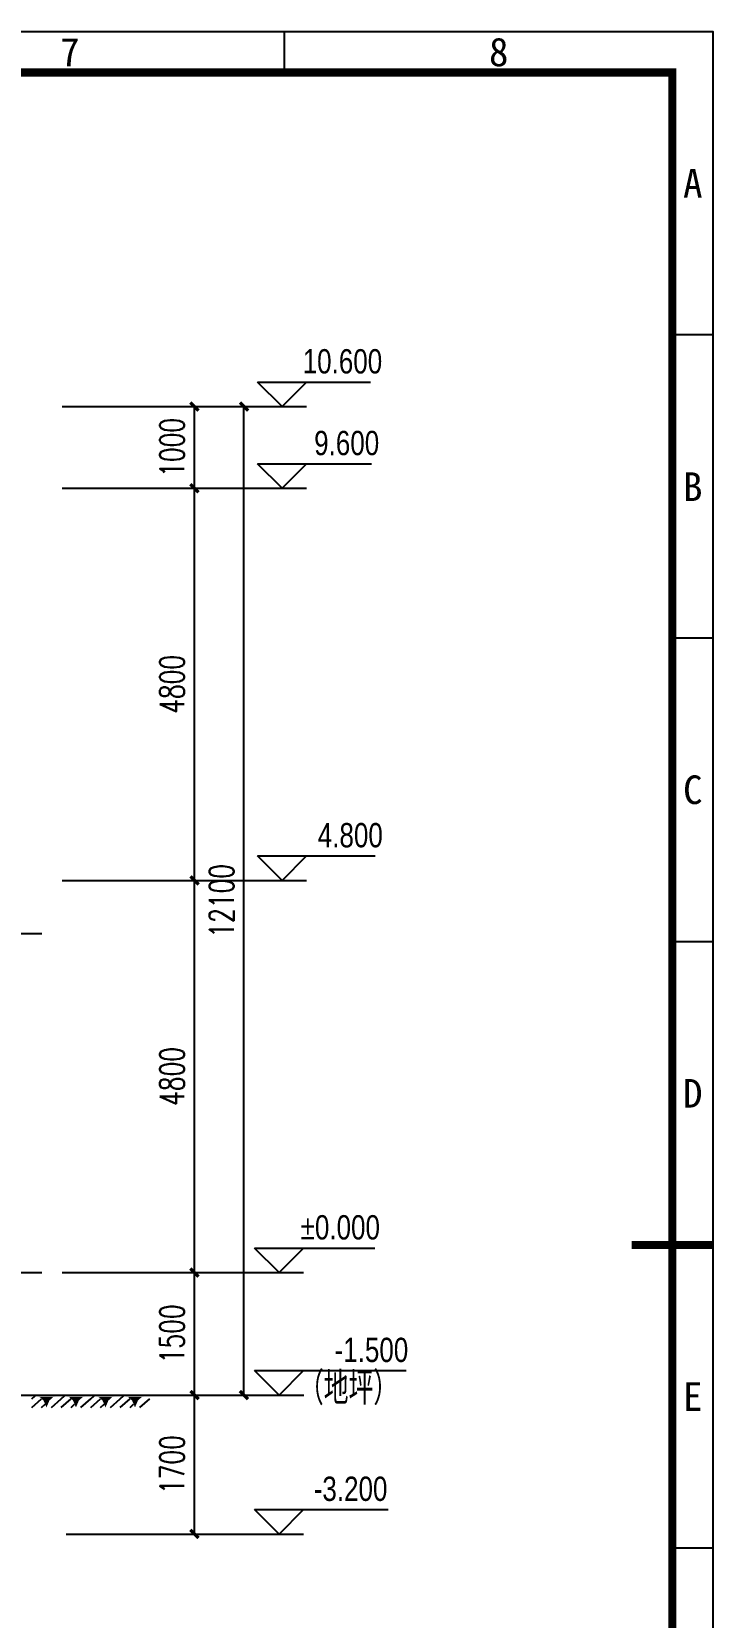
# Model space of a CAD drawing. Extents: x 3213259 to 3716512, y 332899 to 392399.
# Drawn here: x 3708121 to 3716512, y 372942 to 392349 of the extents above; entities that cross this region are included whole.
import ezdxf

# ---------------------------------------------------------------- set-up
doc = ezdxf.new("R2010")
doc.units = 0
doc.header["$LTSCALE"] = 1000
doc.header["$MEASUREMENT"] = 0
doc.linetypes.add('DOTE', pattern=[2.42, 2, -0.2, 0.02, -0.2])
doc.linetypes.add('PHANTOM2', pattern=[31.75, 15.875, -3.175, 3.175, -3.175, 3.175, -3.175])
for name, color, linetype in [('A-Dim-Elev', 3, 'Continuous'), ('A-DOTE', 16, 'DOTE'), ('AXIS', 3, 'Continuous'), ('JQFrame_DefaultLayer', 7, 'Continuous'), ('Z-Green-line', 3, 'PHANTOM2')]:
    doc.layers.add(name, color=color, linetype=linetype)
doc.layers.add('A-Pub-Text', color=7, linetype='Continuous', lineweight=9)
doc.styles.add('_TCH_DIM_T3', font='SIMPLEX.shx', dxfattribs={"width": 0.705882, "bigfont": 'GBCBIG'})
doc.styles.add('JQFrame_markText', font='txt')
doc.styles.add('sepd_yb2', font='sepd_gbe.shx', dxfattribs={"width": 0.8, "bigfont": 'sepd_gbc.shx'})
doc.dimstyles.new('_TCH_ARCH&&100', dxfattribs={"dimtxt": 297.5, "dimasz": 100, "dimexe": 250, "dimexo": 300, "dimgap": 126.25, "dimtad": 1, "dimdec": 0, "dimzin": 0, "dimdsep": 46, "dimtxsty": '_TCH_DIM_T3', "dimblk": 'ARCHTICK', "dimcen": 0.09, "dimclrt": 7, "dimazin": 2, "dimtfac": 1, "dimtdec": 0, "dimtix": 1, "dimtmove": 2, "dimatfit": 3, "dimfxl": 1, "dimtolj": 1, "dimtzin": 0, "dimarcsym": 0})

# ---------------------------------------------------------------- blocks, each defined once
blk = doc.blocks.new('JQStandardFrame-{9BB7D4F7402448CB9BDD4F47EDFBDDC5}')
at = {"layer": 'JQFrame_DefaultLayer', "color": 3}
blk.add_lwpolyline([(0, 0), (420, 0), (420, 297), (0, 297)], close=True, dxfattribs=at)
for points in [[(367.5, 297), (367.5, 292)], [(420, 259.88), (415, 259.88)], [(420, 222.75), (415, 222.75)], [(420, 185.62), (415, 185.62)], [(420, 148.5), (415, 148.5)], [(420, 111.38), (415, 111.38)]]:
    blk.add_lwpolyline(points, dxfattribs=at)
at = {"layer": 'JQFrame_DefaultLayer', "color": 3, "const_width": 1}
blk.add_lwpolyline([(25, 5), (415, 5), (415, 292), (25, 292)], close=True, dxfattribs=at)
blk.add_lwpolyline([(420, 148.5), (410, 148.5)], dxfattribs=at)
at = {"layer": 'JQFrame_DefaultLayer', "color": 3, "char_height": 3.5, "attachment_point": 5, "style": 'JQFrame_markText'}
for s, insert in [('7', (341.25, 294.5)), ('8', (393.75, 294.5)), ('A', (417.5, 278.44)), ('B', (417.5, 241.31)), ('C', (417.5, 204.19)), ('D', (417.5, 167.06)), ('E', (417.5, 129.94))]:
    blk.add_mtext(s, dxfattribs=dict(at, insert=insert))
blk = doc.blocks.new('_ArchTick')
at = {"color": 0, "linetype": 'ByBlock', "const_width": 0.4}
blk.add_lwpolyline([(-0.5, -0.5), (0.5, 0.5)], dxfattribs=at)
blk = doc.blocks.new('*D367')
at = {"layer": 'AXIS', "color": 0, "lineweight": -2}
for p, q in [((3709100, 387761), (3710969, 387761)), ((3710719, 375661), (3710719, 387761)), ((3709100, 375661), (3710969, 375661))]:
    blk.add_line(p, q, dxfattribs=at)
at = {"layer": 'Defpoints', "color": 0}
for p in [(3708800, 387761), (3710719, 387761), (3708800, 375661)]:
    blk.add_point(p, dxfattribs=at)
at = {"layer": 'AXIS', "color": 0, "lineweight": -2, "xscale": 100, "yscale": 100, "zscale": 100}
for p, rotation in [((3710719, 387761), 90), ((3710719, 375661), 270)]:
    blk.add_blockref('_ArchTick', p, dxfattribs=dict(at, rotation=rotation))
at = {"layer": 'AXIS', "color": 7, "insert": (3710444, 381711), "char_height": 297.5, "attachment_point": 5, "rotation": 90, "style": '_TCH_DIM_T3'}
blk.add_mtext('\\A1;12100', dxfattribs=at)
blk = doc.blocks.new('$LinePat$自然土壤')
at = {"color": 0}
for p, q in [((0, -90), (71, -19)), ((0, -300), (211, -89)), ((210, -300), (286, -224)), ((420, -300), (630, -90))]:
    blk.add_line(p, q, dxfattribs=at)
for points in [[(0, 0), (630, 0), (168, -45), (462, -45)], [(168, -45), (462, -45), (252, -132), (378, -132)], [(252, -132), (378, -132), (315, -300)]]:
    blk.add_solid(points, dxfattribs=at)
blk = doc.blocks.new('*D397')
at = {"layer": 'AXIS', "color": 0, "lineweight": -2}
for p, q in [((3708544, 375661), (3710363, 375661)), ((3710113, 373961), (3710113, 375661)), ((3708544, 373961), (3710363, 373961))]:
    blk.add_line(p, q, dxfattribs=at)
at = {"layer": 'Defpoints', "color": 0}
for p in [(3708244, 375661), (3710113, 375661), (3708244, 373961)]:
    blk.add_point(p, dxfattribs=at)
at = {"layer": 'AXIS', "color": 0, "lineweight": -2, "xscale": 100, "yscale": 100, "zscale": 100}
for p, rotation in [((3710113, 375661), 90), ((3710113, 373961), 270)]:
    blk.add_blockref('_ArchTick', p, dxfattribs=dict(at, rotation=rotation))
at = {"layer": 'AXIS', "color": 7, "insert": (3709838, 374811), "char_height": 297.5, "attachment_point": 5, "rotation": 90, "style": '_TCH_DIM_T3'}
blk.add_mtext('\\A1;1700', dxfattribs=at)
blk = doc.blocks.new('*D396')
at = {"layer": 'AXIS', "color": 0, "lineweight": -2}
for p, q in [((3708494, 377161), (3710363, 377161)), ((3710113, 375661), (3710113, 377161)), ((3708494, 375661), (3710363, 375661))]:
    blk.add_line(p, q, dxfattribs=at)
at = {"layer": 'Defpoints', "color": 0}
for p in [(3708194, 377161), (3710113, 377161), (3708194, 375661)]:
    blk.add_point(p, dxfattribs=at)
at = {"layer": 'AXIS', "color": 0, "lineweight": -2, "xscale": 100, "yscale": 100, "zscale": 100}
for p, rotation in [((3710113, 377161), 90), ((3710113, 375661), 270)]:
    blk.add_blockref('_ArchTick', p, dxfattribs=dict(at, rotation=rotation))
at = {"layer": 'AXIS', "color": 7, "insert": (3709838, 376411), "char_height": 297.5, "attachment_point": 5, "rotation": 90, "style": '_TCH_DIM_T3'}
blk.add_mtext('\\A1;1500', dxfattribs=at)
blk = doc.blocks.new('*D395')
at = {"layer": 'AXIS', "color": 0, "lineweight": -2}
for p, q in [((3708494, 381961), (3710363, 381961)), ((3710113, 377161), (3710113, 381961)), ((3708494, 377161), (3710363, 377161))]:
    blk.add_line(p, q, dxfattribs=at)
at = {"layer": 'Defpoints', "color": 0}
for p in [(3708194, 381961), (3710113, 381961), (3708194, 377161)]:
    blk.add_point(p, dxfattribs=at)
at = {"layer": 'AXIS', "color": 0, "lineweight": -2, "xscale": 100, "yscale": 100, "zscale": 100}
for p, rotation in [((3710113, 381961), 90), ((3710113, 377161), 270)]:
    blk.add_blockref('_ArchTick', p, dxfattribs=dict(at, rotation=rotation))
at = {"layer": 'AXIS', "color": 7, "insert": (3709838, 379561), "char_height": 297.5, "attachment_point": 5, "rotation": 90, "style": '_TCH_DIM_T3'}
blk.add_mtext('\\A1;4800', dxfattribs=at)
blk = doc.blocks.new('*D394')
at = {"layer": 'AXIS', "color": 0, "lineweight": -2}
for p, q in [((3708494, 386761), (3710363, 386761)), ((3710113, 381961), (3710113, 386761)), ((3708494, 381961), (3710363, 381961))]:
    blk.add_line(p, q, dxfattribs=at)
at = {"layer": 'Defpoints', "color": 0}
for p in [(3708194, 386761), (3710113, 386761), (3708194, 381961)]:
    blk.add_point(p, dxfattribs=at)
at = {"layer": 'AXIS', "color": 0, "lineweight": -2, "xscale": 100, "yscale": 100, "zscale": 100}
for p, rotation in [((3710113, 386761), 90), ((3710113, 381961), 270)]:
    blk.add_blockref('_ArchTick', p, dxfattribs=dict(at, rotation=rotation))
at = {"layer": 'AXIS', "color": 7, "insert": (3709838, 384361), "char_height": 297.5, "attachment_point": 5, "rotation": 90, "style": '_TCH_DIM_T3'}
blk.add_mtext('\\A1;4800', dxfattribs=at)
blk = doc.blocks.new('*D393')
at = {"layer": 'AXIS', "color": 0, "lineweight": -2}
for p, q in [((3708494, 387761), (3710363, 387761)), ((3710113, 386761), (3710113, 387761)), ((3708494, 386761), (3710363, 386761))]:
    blk.add_line(p, q, dxfattribs=at)
at = {"layer": 'Defpoints', "color": 0}
for p in [(3708194, 387761), (3710113, 387761), (3708194, 386761)]:
    blk.add_point(p, dxfattribs=at)
at = {"layer": 'AXIS', "color": 0, "lineweight": -2, "xscale": 100, "yscale": 100, "zscale": 100}
for p, rotation in [((3710113, 387761), 90), ((3710113, 386761), 270)]:
    blk.add_blockref('_ArchTick', p, dxfattribs=dict(at, rotation=rotation))
at = {"layer": 'AXIS', "color": 7, "insert": (3709838, 387261), "char_height": 297.5, "attachment_point": 5, "rotation": 90, "style": '_TCH_DIM_T3'}
blk.add_mtext('\\A1;1000', dxfattribs=at)

msp = doc.modelspace()

# ---------------------------------------------------------------- linework, layer by layer
at = {"layer": 'A-Dim-Elev'}
for p, q in [((3710885.223, 388060.967), (3712267.249, 388060.967)), ((3711185.223, 387760.967), (3710885.223, 388060.967)), ((3711185.223, 387760.967), (3711485.223, 388060.967)), ((3709952.081, 387760.967), (3711485.223, 387760.967)), ((3710885.223, 387060.967), (3712279.701, 387060.967)), ((3711185.223, 386760.967), (3710885.223, 387060.967)), ((3711185.223, 386760.967), (3711485.223, 387060.967)), ((3709952.081, 386760.967), (3711485.223, 386760.967)), ((3710885.223, 382260.967), (3712324.042, 382260.967)), ((3711185.223, 381960.967), (3710885.223, 382260.967)), ((3711185.223, 381960.967), (3711485.223, 382260.967)), ((3709952.081, 381960.967), (3711485.223, 381960.967)), ((3710848.246, 377460.967), (3712322.272, 377460.967)), ((3711148.246, 377160.967), (3710848.246, 377460.967)), ((3711148.246, 377160.967), (3711448.246, 377460.967)), ((3710106.304, 377160.967), (3711448.246, 377160.967)), ((3710848.246, 375960.967), (3712705.343, 375960.967)), ((3711148.246, 375660.967), (3710848.246, 375960.967)), ((3711148.246, 375660.967), (3711448.246, 375960.967)), ((3710238.912, 375660.967), (3711450.57, 375660.967)), ((3710848.246, 374260.967), (3712482.246, 374260.967)), ((3711148.246, 373960.967), (3710848.246, 374260.967)), ((3711148.246, 373960.967), (3711448.246, 374260.967)), ((3709610.704, 373960.967), (3711446.419, 373960.967))]:
    msp.add_line(p, q, dxfattribs=at)
at = {"layer": 'A-DOTE', "color": 1}
for p, q in [((3694698.264, 381310.967), (3708244.276, 381310.967)), ((3694698.264, 377160.967), (3708244.276, 377160.967))]:
    msp.add_line(p, q, dxfattribs=at)
at = {"layer": 'Z-Green-line'}
msp.add_line((3707398.264, 375660.967), (3709682.143, 375660.967), dxfattribs=at)

# ---------------------------------------------------------------- block references
at = {"xscale": 100, "yscale": 100, "zscale": 100}
msp.add_blockref('JQStandardFrame-{9BB7D4F7402448CB9BDD4F47EDFBDDC5}', (3674462.175, 362649.078), dxfattribs=at)
at = {"layer": 'Z-Green-line', "xscale": 0.5732712529134005, "yscale": 0.5, "zscale": 0.5}
for p in [(3708120.586, 375660.967), (3708481.747, 375660.967), (3708842.908, 375660.967), (3709204.069, 375660.967)]:
    msp.add_blockref('$LinePat$自然土壤', p, dxfattribs=at)

# ---------------------------------------------------------------- texts
at = {"layer": 'A-Pub-Text', "style": 'sepd_yb2', "width": 0.8}
for s, height, p in [('10.600', 297.5, (3711437.249, 388165.967)), ('9.600', 297.5, (3711577.701, 387165.967)), ('4.800', 297.5, (3711622.042, 382365.967)), ('%%P0.000', 297.5, (3711412.272, 377565.967)), ('-1.500', 297.5, (3711827.343, 376065.967)), ('（地坪）', 400, (3711390.624, 375544.626)), ('-3.200', 297.5, (3711572.246, 374365.967))]:
    msp.add_text(s, height=height, dxfattribs=at).set_placement(p)

# ---------------------------------------------------------------- dimensions: what is measured, and where the dimension line sits
at = {"layer": 'AXIS'}
for p1, p2, distance, picture, middle in [((3708194.142, 386760.967), (3708194.142, 387760.967), -1918.801, '*D393', (3709837.943, 387260.967)), ((3708799.851, 375660.967), (3708799.851, 387760.967), -1918.801, '*D367', (3710443.652, 381710.967)), ((3708194.142, 381960.967), (3708194.142, 386760.967), -1918.801, '*D394', (3709837.943, 384360.967)), ((3708194.142, 377160.967), (3708194.142, 381960.967), -1918.801, '*D395', (3709837.943, 379560.967)), ((3708194.142, 375660.967), (3708194.142, 377160.967), -1918.801, '*D396', (3709837.943, 376410.967)), ((3708244.276, 373960.967), (3708244.276, 375660.967), -1868.667, '*D397', (3709837.943, 374810.967))]:
    dim = msp.add_aligned_dim(p1=p1, p2=p2, distance=distance, dimstyle='_TCH_ARCH&&100', dxfattribs=at)
    dim.commit()
    dim.dimension.update_dxf_attribs({"geometry": picture, "text_midpoint": middle})

doc.saveas('drawing.dxf')
